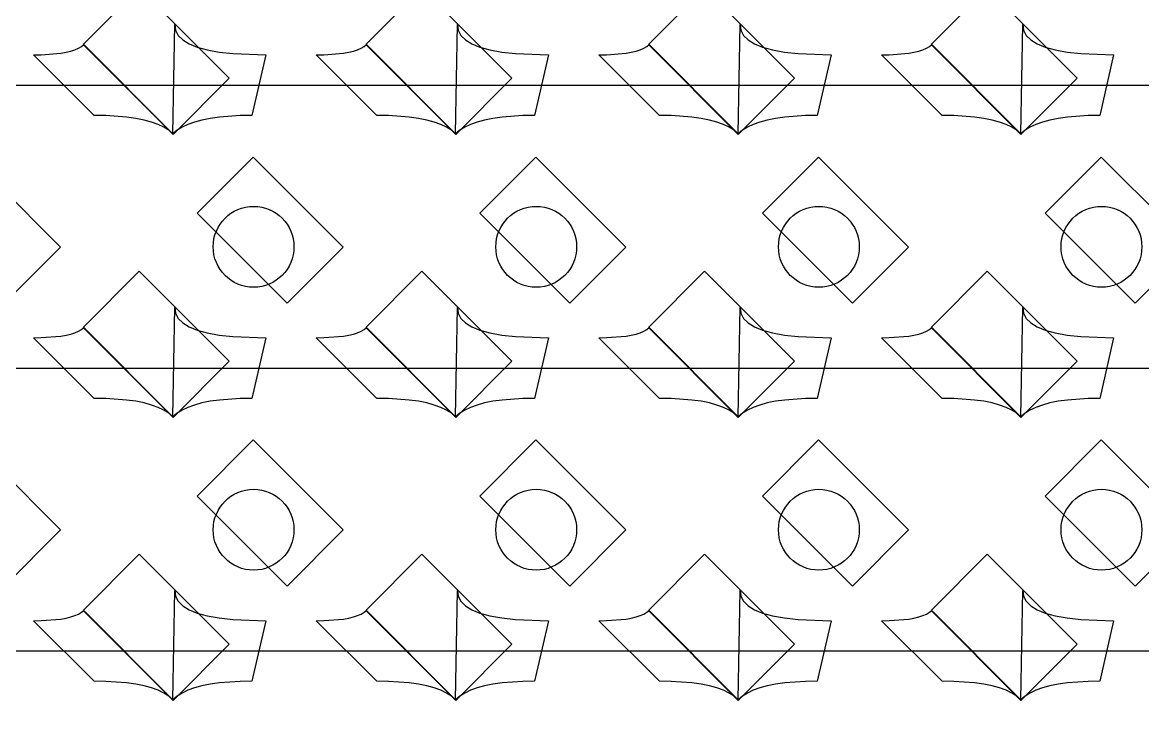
# Model space of a CAD drawing. Header units: inches. Extents: x 0.07 to 4.39, y 0.05 to 2.95.
# Drawn here: x 1.4728 to 1.7502, y 1.3248 to 1.4955 of the extents above; entities that cross this region are included whole.
import ezdxf

# ---------------------------------------------------------------- set-up
doc = ezdxf.new("R2010")
doc.units = ezdxf.units.IN
doc.header["$MEASUREMENT"] = 0
doc.layers.add('Top Layer', color=1, linetype='Continuous')

# ---------------------------------------------------------------- blocks, each defined once
blk = doc.blocks.new('0805_P_______________634')
at = {"layer": 'Top Layer'}
for p, q in [((-0.03937, 0.01575), (-0.01969, 0.01575)), ((-0.03937, -0.01575), (-0.03937, 0.01575)), ((-0.01969, 0.01575), (-0.01969, -0.01575)), ((0.01969, 0.01575), (0.03937, 0.01575)), ((0.01969, -0.01575), (0.01969, 0.01575)), ((0.03937, 0.01575), (0.03937, -0.01575)), ((-0.01969, -0.01575), (-0.03937, -0.01575)), ((0.03937, -0.01575), (0.01969, -0.01575))]:
    blk.add_line(p, q, dxfattribs=at)
blk = doc.blocks.new('0805_P_______________635')
at = {"layer": 'Top Layer'}
for p, q in [((-0.03937, 0.01575), (-0.01969, 0.01575)), ((-0.03937, -0.01575), (-0.03937, 0.01575)), ((-0.01969, 0.01575), (-0.01969, -0.01575)), ((0.01969, 0.01575), (0.03937, 0.01575)), ((0.01969, -0.01575), (0.01969, 0.01575)), ((0.03937, 0.01575), (0.03937, -0.01575)), ((-0.01969, -0.01575), (-0.03937, -0.01575)), ((0.03937, -0.01575), (0.01969, -0.01575))]:
    blk.add_line(p, q, dxfattribs=at)
blk = doc.blocks.new('0805_P_______________636')
at = {"layer": 'Top Layer'}
for p, q in [((-0.03937, 0.01575), (-0.01969, 0.01575)), ((-0.03937, -0.01575), (-0.03937, 0.01575)), ((-0.01969, 0.01575), (-0.01969, -0.01575)), ((0.01969, 0.01575), (0.03937, 0.01575)), ((0.01969, -0.01575), (0.01969, 0.01575)), ((0.03937, 0.01575), (0.03937, -0.01575)), ((-0.01969, -0.01575), (-0.03937, -0.01575)), ((0.03937, -0.01575), (0.01969, -0.01575))]:
    blk.add_line(p, q, dxfattribs=at)
blk = doc.blocks.new('0805_P_______________637')
at = {"layer": 'Top Layer'}
for p, q in [((-0.03937, 0.01575), (-0.01969, 0.01575)), ((-0.03937, -0.01575), (-0.03937, 0.01575)), ((-0.01969, 0.01575), (-0.01969, -0.01575)), ((0.01969, 0.01575), (0.03937, 0.01575)), ((0.01969, -0.01575), (0.01969, 0.01575)), ((0.03937, 0.01575), (0.03937, -0.01575)), ((-0.01969, -0.01575), (-0.03937, -0.01575)), ((0.03937, -0.01575), (0.01969, -0.01575))]:
    blk.add_line(p, q, dxfattribs=at)
blk = doc.blocks.new('0805_P_______________638')
at = {"layer": 'Top Layer'}
for p, q in [((-0.03937, 0.01575), (-0.01969, 0.01575)), ((-0.03937, -0.01575), (-0.03937, 0.01575)), ((-0.01969, 0.01575), (-0.01969, -0.01575)), ((0.01969, 0.01575), (0.03937, 0.01575)), ((0.01969, -0.01575), (0.01969, 0.01575)), ((0.03937, 0.01575), (0.03937, -0.01575)), ((-0.01969, -0.01575), (-0.03937, -0.01575)), ((0.03937, -0.01575), (0.01969, -0.01575))]:
    blk.add_line(p, q, dxfattribs=at)
blk = doc.blocks.new('0805_P_______________674')
at = {"layer": 'Top Layer'}
for p, q in [((-0.03937, 0.01575), (-0.01969, 0.01575)), ((-0.03937, -0.01575), (-0.03937, 0.01575)), ((-0.01969, 0.01575), (-0.01969, -0.01575)), ((0.01969, 0.01575), (0.03937, 0.01575)), ((0.01969, -0.01575), (0.01969, 0.01575)), ((0.03937, 0.01575), (0.03937, -0.01575)), ((-0.01969, -0.01575), (-0.03937, -0.01575)), ((0.03937, -0.01575), (0.01969, -0.01575))]:
    blk.add_line(p, q, dxfattribs=at)
blk = doc.blocks.new('0805_P_______________675')
at = {"layer": 'Top Layer'}
for p, q in [((-0.03937, 0.01575), (-0.01969, 0.01575)), ((-0.03937, -0.01575), (-0.03937, 0.01575)), ((-0.01969, 0.01575), (-0.01969, -0.01575)), ((0.01969, 0.01575), (0.03937, 0.01575)), ((0.01969, -0.01575), (0.01969, 0.01575)), ((0.03937, 0.01575), (0.03937, -0.01575)), ((-0.01969, -0.01575), (-0.03937, -0.01575)), ((0.03937, -0.01575), (0.01969, -0.01575))]:
    blk.add_line(p, q, dxfattribs=at)
blk = doc.blocks.new('0805_P_______________676')
at = {"layer": 'Top Layer'}
for p, q in [((-0.03937, 0.01575), (-0.01969, 0.01575)), ((-0.03937, -0.01575), (-0.03937, 0.01575)), ((-0.01969, 0.01575), (-0.01969, -0.01575)), ((0.01969, 0.01575), (0.03937, 0.01575)), ((0.01969, -0.01575), (0.01969, 0.01575)), ((0.03937, 0.01575), (0.03937, -0.01575)), ((-0.01969, -0.01575), (-0.03937, -0.01575)), ((0.03937, -0.01575), (0.01969, -0.01575))]:
    blk.add_line(p, q, dxfattribs=at)
blk = doc.blocks.new('0805_P_______________677')
at = {"layer": 'Top Layer'}
for p, q in [((-0.03937, 0.01575), (-0.01969, 0.01575)), ((-0.03937, -0.01575), (-0.03937, 0.01575)), ((-0.01969, 0.01575), (-0.01969, -0.01575)), ((0.01969, 0.01575), (0.03937, 0.01575)), ((0.01969, -0.01575), (0.01969, 0.01575)), ((0.03937, 0.01575), (0.03937, -0.01575)), ((-0.01969, -0.01575), (-0.03937, -0.01575)), ((0.03937, -0.01575), (0.01969, -0.01575))]:
    blk.add_line(p, q, dxfattribs=at)
blk = doc.blocks.new('0805_P_______________678')
at = {"layer": 'Top Layer'}
for p, q in [((-0.03937, 0.01575), (-0.01969, 0.01575)), ((-0.03937, -0.01575), (-0.03937, 0.01575)), ((-0.01969, 0.01575), (-0.01969, -0.01575)), ((0.01969, 0.01575), (0.03937, 0.01575)), ((0.01969, -0.01575), (0.01969, 0.01575)), ((0.03937, 0.01575), (0.03937, -0.01575)), ((-0.01969, -0.01575), (-0.03937, -0.01575)), ((0.03937, -0.01575), (0.01969, -0.01575))]:
    blk.add_line(p, q, dxfattribs=at)
blk = doc.blocks.new('0805_P_______________714')
at = {"layer": 'Top Layer'}
for p, q in [((-0.03937, 0.01575), (-0.01969, 0.01575)), ((-0.03937, -0.01575), (-0.03937, 0.01575)), ((-0.01969, 0.01575), (-0.01969, -0.01575)), ((0.01969, 0.01575), (0.03937, 0.01575)), ((0.01969, -0.01575), (0.01969, 0.01575)), ((0.03937, 0.01575), (0.03937, -0.01575)), ((-0.01969, -0.01575), (-0.03937, -0.01575)), ((0.03937, -0.01575), (0.01969, -0.01575))]:
    blk.add_line(p, q, dxfattribs=at)
blk = doc.blocks.new('0805_P_______________715')
at = {"layer": 'Top Layer'}
for p, q in [((-0.03937, 0.01575), (-0.01969, 0.01575)), ((-0.03937, -0.01575), (-0.03937, 0.01575)), ((-0.01969, 0.01575), (-0.01969, -0.01575)), ((0.01969, 0.01575), (0.03937, 0.01575)), ((0.01969, -0.01575), (0.01969, 0.01575)), ((0.03937, 0.01575), (0.03937, -0.01575)), ((-0.01969, -0.01575), (-0.03937, -0.01575)), ((0.03937, -0.01575), (0.01969, -0.01575))]:
    blk.add_line(p, q, dxfattribs=at)
blk = doc.blocks.new('0805_P_______________716')
at = {"layer": 'Top Layer'}
for p, q in [((-0.03937, 0.01575), (-0.01969, 0.01575)), ((-0.03937, -0.01575), (-0.03937, 0.01575)), ((-0.01969, 0.01575), (-0.01969, -0.01575)), ((0.01969, 0.01575), (0.03937, 0.01575)), ((0.01969, -0.01575), (0.01969, 0.01575)), ((0.03937, 0.01575), (0.03937, -0.01575)), ((-0.01969, -0.01575), (-0.03937, -0.01575)), ((0.03937, -0.01575), (0.01969, -0.01575))]:
    blk.add_line(p, q, dxfattribs=at)
blk = doc.blocks.new('0805_P_______________717')
at = {"layer": 'Top Layer'}
for p, q in [((-0.03937, 0.01575), (-0.01969, 0.01575)), ((-0.03937, -0.01575), (-0.03937, 0.01575)), ((-0.01969, 0.01575), (-0.01969, -0.01575)), ((0.01969, 0.01575), (0.03937, 0.01575)), ((0.01969, -0.01575), (0.01969, 0.01575)), ((0.03937, 0.01575), (0.03937, -0.01575)), ((-0.01969, -0.01575), (-0.03937, -0.01575)), ((0.03937, -0.01575), (0.01969, -0.01575))]:
    blk.add_line(p, q, dxfattribs=at)
blk = doc.blocks.new('0805_P_______________718')
at = {"layer": 'Top Layer'}
for p, q in [((-0.03937, 0.01575), (-0.01969, 0.01575)), ((-0.03937, -0.01575), (-0.03937, 0.01575)), ((-0.01969, 0.01575), (-0.01969, -0.01575)), ((0.01969, 0.01575), (0.03937, 0.01575)), ((0.01969, -0.01575), (0.01969, 0.01575)), ((0.03937, 0.01575), (0.03937, -0.01575)), ((-0.01969, -0.01575), (-0.03937, -0.01575)), ((0.03937, -0.01575), (0.01969, -0.01575))]:
    blk.add_line(p, q, dxfattribs=at)

msp = doc.modelspace()

# ---------------------------------------------------------------- linework, layer by layer
at = {"layer": 'Top Layer'}
for p, q in [((1.51005, 1.46795), (1.51051, 1.495)), ((1.51051, 1.495), (1.51071, 1.49358)), ((1.51071, 1.49358), (1.51137, 1.4923)), ((1.58005, 1.46795), (1.58051, 1.495)), ((1.58051, 1.495), (1.58071, 1.49358)), ((1.58071, 1.49358), (1.58137, 1.4923)), ((1.65005, 1.46795), (1.65051, 1.495)), ((1.65051, 1.495), (1.65071, 1.49358)), ((1.65071, 1.49358), (1.65137, 1.4923)), ((1.72005, 1.46795), (1.72051, 1.495)), ((1.72051, 1.495), (1.72071, 1.49358)), ((1.72071, 1.49358), (1.72137, 1.4923)), ((1.48737, 1.48957), (1.48795, 1.49005)), ((1.48795, 1.49005), (1.51005, 1.46795)), ((1.51137, 1.4923), (1.51248, 1.49117)), ((1.51248, 1.49117), (1.51405, 1.4902)), ((1.51405, 1.4902), (1.51607, 1.48937)), ((1.55737, 1.48957), (1.55795, 1.49005)), ((1.55795, 1.49005), (1.58005, 1.46795)), ((1.58137, 1.4923), (1.58248, 1.49117)), ((1.58248, 1.49117), (1.58405, 1.4902)), ((1.58405, 1.4902), (1.58607, 1.48937)), ((1.62737, 1.48957), (1.62795, 1.49005)), ((1.62795, 1.49005), (1.65005, 1.46795)), ((1.65137, 1.4923), (1.65248, 1.49117)), ((1.65248, 1.49117), (1.65405, 1.4902)), ((1.65405, 1.4902), (1.65607, 1.48937)), ((1.69737, 1.48957), (1.69795, 1.49005)), ((1.69795, 1.49005), (1.72005, 1.46795)), ((1.72137, 1.4923), (1.72248, 1.49117)), ((1.72248, 1.49117), (1.72405, 1.4902)), ((1.72405, 1.4902), (1.72607, 1.48937)), ((1.47551, 1.4875), (1.47741, 1.48753)), ((1.49051, 1.4725), (1.47551, 1.4875)), ((1.47741, 1.48753), (1.48225, 1.48791)), ((1.48225, 1.48791), (1.48356, 1.48814)), ((1.48356, 1.48814), (1.48474, 1.48842)), ((1.48474, 1.48842), (1.48576, 1.48875)), ((1.48576, 1.48875), (1.48664, 1.48914)), ((1.48664, 1.48914), (1.48737, 1.48957)), ((1.51607, 1.48937), (1.51855, 1.4887)), ((1.51855, 1.4887), (1.52148, 1.48818)), ((1.52148, 1.48818), (1.52487, 1.4878)), ((1.52487, 1.4878), (1.53301, 1.4875)), ((1.53301, 1.4875), (1.5296, 1.4725)), ((1.54551, 1.4875), (1.54741, 1.48753)), ((1.56051, 1.4725), (1.54551, 1.4875)), ((1.54741, 1.48753), (1.55225, 1.48791)), ((1.55225, 1.48791), (1.55356, 1.48814)), ((1.55356, 1.48814), (1.55474, 1.48842)), ((1.55474, 1.48842), (1.55576, 1.48875)), ((1.55576, 1.48875), (1.55664, 1.48914)), ((1.55664, 1.48914), (1.55737, 1.48957)), ((1.58607, 1.48937), (1.58855, 1.4887)), ((1.58855, 1.4887), (1.59148, 1.48818)), ((1.59148, 1.48818), (1.59487, 1.4878)), ((1.59487, 1.4878), (1.60301, 1.4875)), ((1.60301, 1.4875), (1.5996, 1.4725)), ((1.61551, 1.4875), (1.61741, 1.48753)), ((1.63051, 1.4725), (1.61551, 1.4875)), ((1.61741, 1.48753), (1.62225, 1.48791)), ((1.62225, 1.48791), (1.62356, 1.48814)), ((1.62356, 1.48814), (1.62474, 1.48842)), ((1.62474, 1.48842), (1.62576, 1.48875)), ((1.62576, 1.48875), (1.62664, 1.48914)), ((1.62664, 1.48914), (1.62737, 1.48957)), ((1.65607, 1.48937), (1.65855, 1.4887)), ((1.65855, 1.4887), (1.66148, 1.48818)), ((1.66148, 1.48818), (1.66487, 1.4878)), ((1.66487, 1.4878), (1.67301, 1.4875)), ((1.67301, 1.4875), (1.6696, 1.4725)), ((1.68551, 1.4875), (1.68741, 1.48753)), ((1.70051, 1.4725), (1.68551, 1.4875)), ((1.68741, 1.48753), (1.69225, 1.48791)), ((1.69225, 1.48791), (1.69356, 1.48814)), ((1.69356, 1.48814), (1.69474, 1.48842)), ((1.69474, 1.48842), (1.69576, 1.48875)), ((1.69576, 1.48875), (1.69664, 1.48914)), ((1.69664, 1.48914), (1.69737, 1.48957)), ((1.72607, 1.48937), (1.72855, 1.4887)), ((1.72855, 1.4887), (1.73148, 1.48818)), ((1.73148, 1.48818), (1.73487, 1.4878)), ((1.73487, 1.4878), (1.74301, 1.4875)), ((1.74301, 1.4875), (1.7396, 1.4725)), ((1.29588, 1.48), (1.57588, 1.48)), ((1.57588, 1.48), (1.78588, 1.48)), ((1.4934, 1.47245), (1.49051, 1.4725)), ((1.49857, 1.47209), (1.4934, 1.47245)), ((1.50084, 1.47177), (1.49857, 1.47209)), ((1.5029, 1.47136), (1.50084, 1.47177)), ((1.50475, 1.47086), (1.5029, 1.47136)), ((1.50639, 1.47027), (1.50475, 1.47086)), ((1.51536, 1.47086), (1.51372, 1.47027)), ((1.51721, 1.47136), (1.51536, 1.47086)), ((1.51927, 1.47177), (1.51721, 1.47136)), ((1.52154, 1.47209), (1.51927, 1.47177)), ((1.52671, 1.47245), (1.52154, 1.47209)), ((1.5296, 1.4725), (1.52671, 1.47245)), ((1.5634, 1.47245), (1.56051, 1.4725)), ((1.56857, 1.47209), (1.5634, 1.47245)), ((1.57084, 1.47177), (1.56857, 1.47209)), ((1.5729, 1.47136), (1.57084, 1.47177)), ((1.57475, 1.47086), (1.5729, 1.47136)), ((1.57639, 1.47027), (1.57475, 1.47086)), ((1.58536, 1.47086), (1.58372, 1.47027)), ((1.58721, 1.47136), (1.58536, 1.47086)), ((1.58927, 1.47177), (1.58721, 1.47136)), ((1.59154, 1.47209), (1.58927, 1.47177)), ((1.59671, 1.47245), (1.59154, 1.47209)), ((1.5996, 1.4725), (1.59671, 1.47245)), ((1.6334, 1.47245), (1.63051, 1.4725)), ((1.63857, 1.47209), (1.6334, 1.47245)), ((1.64084, 1.47177), (1.63857, 1.47209)), ((1.6429, 1.47136), (1.64084, 1.47177)), ((1.64475, 1.47086), (1.6429, 1.47136)), ((1.64639, 1.47027), (1.64475, 1.47086)), ((1.65536, 1.47086), (1.65372, 1.47027)), ((1.65721, 1.47136), (1.65536, 1.47086)), ((1.65927, 1.47177), (1.65721, 1.47136)), ((1.66154, 1.47209), (1.65927, 1.47177)), ((1.66671, 1.47245), (1.66154, 1.47209)), ((1.6696, 1.4725), (1.66671, 1.47245)), ((1.7034, 1.47245), (1.70051, 1.4725)), ((1.70857, 1.47209), (1.7034, 1.47245)), ((1.71084, 1.47177), (1.70857, 1.47209)), ((1.7129, 1.47136), (1.71084, 1.47177)), ((1.71475, 1.47086), (1.7129, 1.47136)), ((1.71639, 1.47027), (1.71475, 1.47086)), ((1.72536, 1.47086), (1.72372, 1.47027)), ((1.72721, 1.47136), (1.72536, 1.47086)), ((1.72927, 1.47177), (1.72721, 1.47136)), ((1.73154, 1.47209), (1.72927, 1.47177)), ((1.73671, 1.47245), (1.73154, 1.47209)), ((1.7396, 1.4725), (1.73671, 1.47245)), ((1.50782, 1.46959), (1.50639, 1.47027)), ((1.50904, 1.46882), (1.50782, 1.46959)), ((1.51005, 1.46795), (1.50904, 1.46882)), ((1.51107, 1.46882), (1.51005, 1.46795)), ((1.51229, 1.46959), (1.51107, 1.46882)), ((1.51372, 1.47027), (1.51229, 1.46959)), ((1.57782, 1.46959), (1.57639, 1.47027)), ((1.57904, 1.46882), (1.57782, 1.46959)), ((1.58005, 1.46795), (1.57904, 1.46882)), ((1.58107, 1.46882), (1.58005, 1.46795)), ((1.58229, 1.46959), (1.58107, 1.46882)), ((1.58372, 1.47027), (1.58229, 1.46959)), ((1.64782, 1.46959), (1.64639, 1.47027)), ((1.64904, 1.46882), (1.64782, 1.46959)), ((1.65005, 1.46795), (1.64904, 1.46882)), ((1.65107, 1.46882), (1.65005, 1.46795)), ((1.65229, 1.46959), (1.65107, 1.46882)), ((1.65372, 1.47027), (1.65229, 1.46959)), ((1.71782, 1.46959), (1.71639, 1.47027)), ((1.71904, 1.46882), (1.71782, 1.46959)), ((1.72005, 1.46795), (1.71904, 1.46882)), ((1.72107, 1.46882), (1.72005, 1.46795)), ((1.72229, 1.46959), (1.72107, 1.46882)), ((1.72372, 1.47027), (1.72229, 1.46959)), ((1.51005, 1.39795), (1.51051, 1.425)), ((1.51051, 1.425), (1.51071, 1.42358)), ((1.51071, 1.42358), (1.51137, 1.4223)), ((1.58005, 1.39795), (1.58051, 1.425)), ((1.58051, 1.425), (1.58071, 1.42358)), ((1.58071, 1.42358), (1.58137, 1.4223)), ((1.65005, 1.39795), (1.65051, 1.425)), ((1.65051, 1.425), (1.65071, 1.42358)), ((1.65071, 1.42358), (1.65137, 1.4223)), ((1.72005, 1.39795), (1.72051, 1.425)), ((1.72051, 1.425), (1.72071, 1.42358)), ((1.72071, 1.42358), (1.72137, 1.4223)), ((1.51137, 1.4223), (1.51248, 1.42118)), ((1.51248, 1.42118), (1.51405, 1.4202)), ((1.58137, 1.4223), (1.58248, 1.42118)), ((1.58248, 1.42118), (1.58405, 1.4202)), ((1.65137, 1.4223), (1.65248, 1.42118)), ((1.65248, 1.42118), (1.65405, 1.4202)), ((1.72137, 1.4223), (1.72248, 1.42118)), ((1.72248, 1.42118), (1.72405, 1.4202)), ((1.47741, 1.41753), (1.48225, 1.41791)), ((1.48225, 1.41791), (1.48356, 1.41814)), ((1.48356, 1.41814), (1.48474, 1.41842)), ((1.48474, 1.41842), (1.48576, 1.41875)), ((1.48576, 1.41875), (1.48664, 1.41914)), ((1.48664, 1.41914), (1.48737, 1.41957)), ((1.48737, 1.41957), (1.48795, 1.42006)), ((1.48795, 1.42006), (1.51005, 1.39795)), ((1.51405, 1.4202), (1.51607, 1.41938)), ((1.51607, 1.41938), (1.51855, 1.4187)), ((1.51855, 1.4187), (1.52148, 1.41817)), ((1.52148, 1.41817), (1.52487, 1.4178)), ((1.52487, 1.4178), (1.53301, 1.4175)), ((1.54741, 1.41753), (1.55225, 1.41791)), ((1.55225, 1.41791), (1.55356, 1.41814)), ((1.55356, 1.41814), (1.55474, 1.41842)), ((1.55474, 1.41842), (1.55576, 1.41875)), ((1.55576, 1.41875), (1.55664, 1.41914)), ((1.55664, 1.41914), (1.55737, 1.41957)), ((1.55737, 1.41957), (1.55795, 1.42006)), ((1.55795, 1.42006), (1.58005, 1.39795)), ((1.58405, 1.4202), (1.58607, 1.41938)), ((1.58607, 1.41938), (1.58855, 1.4187)), ((1.58855, 1.4187), (1.59148, 1.41817)), ((1.59148, 1.41817), (1.59487, 1.4178)), ((1.59487, 1.4178), (1.60301, 1.4175)), ((1.61741, 1.41753), (1.62225, 1.41791)), ((1.62225, 1.41791), (1.62356, 1.41814)), ((1.62356, 1.41814), (1.62474, 1.41842)), ((1.62474, 1.41842), (1.62576, 1.41875)), ((1.62576, 1.41875), (1.62664, 1.41914)), ((1.62664, 1.41914), (1.62737, 1.41957)), ((1.62737, 1.41957), (1.62795, 1.42006)), ((1.62795, 1.42006), (1.65005, 1.39795)), ((1.65405, 1.4202), (1.65607, 1.41938)), ((1.65607, 1.41938), (1.65855, 1.4187)), ((1.65855, 1.4187), (1.66148, 1.41817)), ((1.66148, 1.41817), (1.66487, 1.4178)), ((1.66487, 1.4178), (1.67301, 1.4175)), ((1.68741, 1.41753), (1.69225, 1.41791)), ((1.69225, 1.41791), (1.69356, 1.41814)), ((1.69356, 1.41814), (1.69474, 1.41842)), ((1.69474, 1.41842), (1.69576, 1.41875)), ((1.69576, 1.41875), (1.69664, 1.41914)), ((1.69664, 1.41914), (1.69737, 1.41957)), ((1.69737, 1.41957), (1.69795, 1.42006)), ((1.69795, 1.42006), (1.72005, 1.39795)), ((1.72405, 1.4202), (1.72607, 1.41938)), ((1.72607, 1.41938), (1.72855, 1.4187)), ((1.72855, 1.4187), (1.73148, 1.41817)), ((1.73148, 1.41817), (1.73487, 1.4178)), ((1.73487, 1.4178), (1.74301, 1.4175)), ((1.47551, 1.4175), (1.47741, 1.41753)), ((1.49051, 1.4025), (1.47551, 1.4175)), ((1.53301, 1.4175), (1.5296, 1.4025)), ((1.54551, 1.4175), (1.54741, 1.41753)), ((1.56051, 1.4025), (1.54551, 1.4175)), ((1.60301, 1.4175), (1.5996, 1.4025)), ((1.61551, 1.4175), (1.61741, 1.41753)), ((1.63051, 1.4025), (1.61551, 1.4175)), ((1.67301, 1.4175), (1.6696, 1.4025)), ((1.68551, 1.4175), (1.68741, 1.41753)), ((1.70051, 1.4025), (1.68551, 1.4175)), ((1.74301, 1.4175), (1.7396, 1.4025)), ((1.29588, 1.41), (1.50588, 1.41)), ((1.50588, 1.41), (1.64588, 1.41)), ((1.64588, 1.41), (1.85588, 1.41)), ((1.4934, 1.40245), (1.49051, 1.4025)), ((1.49857, 1.40209), (1.4934, 1.40245)), ((1.50084, 1.40177), (1.49857, 1.40209)), ((1.5029, 1.40136), (1.50084, 1.40177)), ((1.50475, 1.40086), (1.5029, 1.40136)), ((1.51721, 1.40136), (1.51536, 1.40086)), ((1.51927, 1.40177), (1.51721, 1.40136)), ((1.52154, 1.40209), (1.51927, 1.40177)), ((1.52671, 1.40245), (1.52154, 1.40209)), ((1.5296, 1.4025), (1.52671, 1.40245)), ((1.5634, 1.40245), (1.56051, 1.4025)), ((1.56857, 1.40209), (1.5634, 1.40245)), ((1.57084, 1.40177), (1.56857, 1.40209)), ((1.5729, 1.40136), (1.57084, 1.40177)), ((1.57475, 1.40086), (1.5729, 1.40136)), ((1.58721, 1.40136), (1.58536, 1.40086)), ((1.58927, 1.40177), (1.58721, 1.40136)), ((1.59154, 1.40209), (1.58927, 1.40177)), ((1.59671, 1.40245), (1.59154, 1.40209)), ((1.5996, 1.4025), (1.59671, 1.40245)), ((1.6334, 1.40245), (1.63051, 1.4025)), ((1.63857, 1.40209), (1.6334, 1.40245)), ((1.64084, 1.40177), (1.63857, 1.40209)), ((1.6429, 1.40136), (1.64084, 1.40177)), ((1.64475, 1.40086), (1.6429, 1.40136)), ((1.65721, 1.40136), (1.65536, 1.40086)), ((1.65927, 1.40177), (1.65721, 1.40136)), ((1.66154, 1.40209), (1.65927, 1.40177)), ((1.66671, 1.40245), (1.66154, 1.40209)), ((1.6696, 1.4025), (1.66671, 1.40245)), ((1.7034, 1.40245), (1.70051, 1.4025)), ((1.70857, 1.40209), (1.7034, 1.40245)), ((1.71084, 1.40177), (1.70857, 1.40209)), ((1.7129, 1.40136), (1.71084, 1.40177)), ((1.71475, 1.40086), (1.7129, 1.40136)), ((1.72721, 1.40136), (1.72536, 1.40086)), ((1.72927, 1.40177), (1.72721, 1.40136)), ((1.73154, 1.40209), (1.72927, 1.40177)), ((1.73671, 1.40245), (1.73154, 1.40209)), ((1.7396, 1.4025), (1.73671, 1.40245)), ((1.50639, 1.40027), (1.50475, 1.40086)), ((1.50782, 1.39959), (1.50639, 1.40027)), ((1.50904, 1.39882), (1.50782, 1.39959)), ((1.51005, 1.39795), (1.50904, 1.39882)), ((1.51107, 1.39882), (1.51005, 1.39795)), ((1.51229, 1.39959), (1.51107, 1.39882)), ((1.51372, 1.40027), (1.51229, 1.39959)), ((1.51536, 1.40086), (1.51372, 1.40027)), ((1.57639, 1.40027), (1.57475, 1.40086)), ((1.57782, 1.39959), (1.57639, 1.40027)), ((1.57904, 1.39882), (1.57782, 1.39959)), ((1.58005, 1.39795), (1.57904, 1.39882)), ((1.58107, 1.39882), (1.58005, 1.39795)), ((1.58229, 1.39959), (1.58107, 1.39882)), ((1.58372, 1.40027), (1.58229, 1.39959)), ((1.58536, 1.40086), (1.58372, 1.40027)), ((1.64639, 1.40027), (1.64475, 1.40086)), ((1.64782, 1.39959), (1.64639, 1.40027)), ((1.64904, 1.39882), (1.64782, 1.39959)), ((1.65005, 1.39795), (1.64904, 1.39882)), ((1.65107, 1.39882), (1.65005, 1.39795)), ((1.65229, 1.39959), (1.65107, 1.39882)), ((1.65372, 1.40027), (1.65229, 1.39959)), ((1.65536, 1.40086), (1.65372, 1.40027)), ((1.71639, 1.40027), (1.71475, 1.40086)), ((1.71782, 1.39959), (1.71639, 1.40027)), ((1.71904, 1.39882), (1.71782, 1.39959)), ((1.72005, 1.39795), (1.71904, 1.39882)), ((1.72107, 1.39882), (1.72005, 1.39795)), ((1.72229, 1.39959), (1.72107, 1.39882)), ((1.72372, 1.40027), (1.72229, 1.39959)), ((1.72536, 1.40086), (1.72372, 1.40027)), ((1.51005, 1.32795), (1.51051, 1.355)), ((1.51051, 1.355), (1.51071, 1.35357)), ((1.58005, 1.32795), (1.58051, 1.355)), ((1.58051, 1.355), (1.58071, 1.35357)), ((1.65005, 1.32795), (1.65051, 1.355)), ((1.65051, 1.355), (1.65071, 1.35357)), ((1.72005, 1.32795), (1.72051, 1.355)), ((1.72051, 1.355), (1.72071, 1.35357)), ((1.51071, 1.35357), (1.51137, 1.3523)), ((1.51137, 1.3523), (1.51248, 1.35118)), ((1.51248, 1.35118), (1.51405, 1.3502)), ((1.58071, 1.35357), (1.58137, 1.3523)), ((1.58137, 1.3523), (1.58248, 1.35118)), ((1.58248, 1.35118), (1.58405, 1.3502)), ((1.65071, 1.35357), (1.65137, 1.3523)), ((1.65137, 1.3523), (1.65248, 1.35118)), ((1.65248, 1.35118), (1.65405, 1.3502)), ((1.72071, 1.35357), (1.72137, 1.3523)), ((1.72137, 1.3523), (1.72248, 1.35118)), ((1.72248, 1.35118), (1.72405, 1.3502)), ((1.48356, 1.34814), (1.48474, 1.34842)), ((1.48474, 1.34842), (1.48576, 1.34875)), ((1.48576, 1.34875), (1.48664, 1.34914)), ((1.48664, 1.34914), (1.48737, 1.34957)), ((1.48737, 1.34957), (1.48795, 1.35006)), ((1.48795, 1.35006), (1.51005, 1.32795)), ((1.51405, 1.3502), (1.51607, 1.34937)), ((1.51607, 1.34937), (1.51855, 1.3487)), ((1.51855, 1.3487), (1.52148, 1.34817)), ((1.55356, 1.34814), (1.55474, 1.34842)), ((1.55474, 1.34842), (1.55576, 1.34875)), ((1.55576, 1.34875), (1.55664, 1.34914)), ((1.55664, 1.34914), (1.55737, 1.34957)), ((1.55737, 1.34957), (1.55795, 1.35006)), ((1.55795, 1.35006), (1.58005, 1.32795)), ((1.58405, 1.3502), (1.58607, 1.34937)), ((1.58607, 1.34937), (1.58855, 1.3487)), ((1.58855, 1.3487), (1.59148, 1.34817)), ((1.62356, 1.34814), (1.62474, 1.34842)), ((1.62474, 1.34842), (1.62576, 1.34875)), ((1.62576, 1.34875), (1.62664, 1.34914)), ((1.62664, 1.34914), (1.62737, 1.34957)), ((1.62737, 1.34957), (1.62795, 1.35006)), ((1.62795, 1.35006), (1.65005, 1.32795)), ((1.65405, 1.3502), (1.65607, 1.34937)), ((1.65607, 1.34937), (1.65855, 1.3487)), ((1.65855, 1.3487), (1.66148, 1.34817)), ((1.69356, 1.34814), (1.69474, 1.34842)), ((1.69474, 1.34842), (1.69576, 1.34875)), ((1.69576, 1.34875), (1.69664, 1.34914)), ((1.69664, 1.34914), (1.69737, 1.34957)), ((1.69737, 1.34957), (1.69795, 1.35006)), ((1.69795, 1.35006), (1.72005, 1.32795)), ((1.72405, 1.3502), (1.72607, 1.34937)), ((1.72607, 1.34937), (1.72855, 1.3487)), ((1.72855, 1.3487), (1.73148, 1.34817)), ((1.47551, 1.3475), (1.47741, 1.34753)), ((1.49051, 1.3325), (1.47551, 1.3475)), ((1.47741, 1.34753), (1.48225, 1.34791)), ((1.48225, 1.34791), (1.48356, 1.34814)), ((1.52148, 1.34817), (1.52487, 1.3478)), ((1.52487, 1.3478), (1.53301, 1.3475)), ((1.53301, 1.3475), (1.5296, 1.3325)), ((1.54551, 1.3475), (1.54741, 1.34753)), ((1.56051, 1.3325), (1.54551, 1.3475)), ((1.54741, 1.34753), (1.55225, 1.34791)), ((1.55225, 1.34791), (1.55356, 1.34814)), ((1.59148, 1.34817), (1.59487, 1.3478)), ((1.59487, 1.3478), (1.60301, 1.3475)), ((1.60301, 1.3475), (1.5996, 1.3325)), ((1.61551, 1.3475), (1.61741, 1.34753)), ((1.63051, 1.3325), (1.61551, 1.3475)), ((1.61741, 1.34753), (1.62225, 1.34791)), ((1.62225, 1.34791), (1.62356, 1.34814)), ((1.66148, 1.34817), (1.66487, 1.3478)), ((1.66487, 1.3478), (1.67301, 1.3475)), ((1.67301, 1.3475), (1.6696, 1.3325)), ((1.68551, 1.3475), (1.68741, 1.34753)), ((1.70051, 1.3325), (1.68551, 1.3475)), ((1.68741, 1.34753), (1.69225, 1.34791)), ((1.69225, 1.34791), (1.69356, 1.34814)), ((1.73148, 1.34817), (1.73487, 1.3478)), ((1.73487, 1.3478), (1.74301, 1.3475)), ((1.74301, 1.3475), (1.7396, 1.3325)), ((1.29588, 1.34), (1.64588, 1.34)), ((1.64588, 1.34), (1.85588, 1.34)), ((1.4934, 1.33245), (1.49051, 1.3325)), ((1.49857, 1.33209), (1.4934, 1.33245)), ((1.50084, 1.33177), (1.49857, 1.33209)), ((1.5029, 1.33136), (1.50084, 1.33177)), ((1.51927, 1.33177), (1.51721, 1.33136)), ((1.52154, 1.33209), (1.51927, 1.33177)), ((1.52671, 1.33245), (1.52154, 1.33209)), ((1.5296, 1.3325), (1.52671, 1.33245)), ((1.5634, 1.33245), (1.56051, 1.3325)), ((1.56857, 1.33209), (1.5634, 1.33245)), ((1.57084, 1.33177), (1.56857, 1.33209)), ((1.5729, 1.33136), (1.57084, 1.33177)), ((1.58927, 1.33177), (1.58721, 1.33136)), ((1.59154, 1.33209), (1.58927, 1.33177)), ((1.59671, 1.33245), (1.59154, 1.33209)), ((1.5996, 1.3325), (1.59671, 1.33245)), ((1.6334, 1.33245), (1.63051, 1.3325)), ((1.63857, 1.33209), (1.6334, 1.33245)), ((1.64084, 1.33177), (1.63857, 1.33209)), ((1.6429, 1.33136), (1.64084, 1.33177)), ((1.65927, 1.33177), (1.65721, 1.33136)), ((1.66154, 1.33209), (1.65927, 1.33177)), ((1.66671, 1.33245), (1.66154, 1.33209)), ((1.6696, 1.3325), (1.66671, 1.33245)), ((1.7034, 1.33245), (1.70051, 1.3325)), ((1.70857, 1.33209), (1.7034, 1.33245)), ((1.71084, 1.33177), (1.70857, 1.33209)), ((1.7129, 1.33136), (1.71084, 1.33177)), ((1.72927, 1.33177), (1.72721, 1.33136)), ((1.73154, 1.33209), (1.72927, 1.33177)), ((1.73671, 1.33245), (1.73154, 1.33209)), ((1.7396, 1.3325), (1.73671, 1.33245)), ((1.50475, 1.33086), (1.5029, 1.33136)), ((1.50639, 1.33027), (1.50475, 1.33086)), ((1.50782, 1.32959), (1.50639, 1.33027)), ((1.50904, 1.32882), (1.50782, 1.32959)), ((1.51229, 1.32959), (1.51107, 1.32882)), ((1.51372, 1.33027), (1.51229, 1.32959)), ((1.51536, 1.33086), (1.51372, 1.33027)), ((1.51721, 1.33136), (1.51536, 1.33086)), ((1.57475, 1.33086), (1.5729, 1.33136)), ((1.57639, 1.33027), (1.57475, 1.33086)), ((1.57782, 1.32959), (1.57639, 1.33027)), ((1.57904, 1.32882), (1.57782, 1.32959)), ((1.58229, 1.32959), (1.58107, 1.32882)), ((1.58372, 1.33027), (1.58229, 1.32959)), ((1.58536, 1.33086), (1.58372, 1.33027)), ((1.58721, 1.33136), (1.58536, 1.33086)), ((1.64475, 1.33086), (1.6429, 1.33136)), ((1.64639, 1.33027), (1.64475, 1.33086)), ((1.64782, 1.32959), (1.64639, 1.33027)), ((1.64904, 1.32882), (1.64782, 1.32959)), ((1.65229, 1.32959), (1.65107, 1.32882)), ((1.65372, 1.33027), (1.65229, 1.32959)), ((1.65536, 1.33086), (1.65372, 1.33027)), ((1.65721, 1.33136), (1.65536, 1.33086)), ((1.71475, 1.33086), (1.7129, 1.33136)), ((1.71639, 1.33027), (1.71475, 1.33086)), ((1.71782, 1.32959), (1.71639, 1.33027)), ((1.71904, 1.32882), (1.71782, 1.32959)), ((1.72229, 1.32959), (1.72107, 1.32882)), ((1.72372, 1.33027), (1.72229, 1.32959)), ((1.72536, 1.33086), (1.72372, 1.33027)), ((1.72721, 1.33136), (1.72536, 1.33086)), ((1.51005, 1.32795), (1.50904, 1.32882)), ((1.51107, 1.32882), (1.51005, 1.32795)), ((1.58005, 1.32795), (1.57904, 1.32882)), ((1.58107, 1.32882), (1.58005, 1.32795)), ((1.65005, 1.32795), (1.64904, 1.32882)), ((1.65107, 1.32882), (1.65005, 1.32795)), ((1.72005, 1.32795), (1.71904, 1.32882)), ((1.72107, 1.32882), (1.72005, 1.32795))]:
    msp.add_line(p, q, dxfattribs=at)
for centre in [(1.53, 1.44), (1.6, 1.44), (1.67, 1.44), (1.74, 1.44), (1.53, 1.37), (1.6, 1.37), (1.67, 1.37), (1.74, 1.37)]:
    msp.add_circle(centre, 0.01, dxfattribs=at)

# ---------------------------------------------------------------- block references
at = {"rotation": 45}
for name, p in [('0805_P_______________638', (1.485, 1.465)), ('0805_P_______________637', (1.555, 1.465)), ('0805_P_______________636', (1.625, 1.465)), ('0805_P_______________635', (1.695, 1.465)), ('0805_P_______________634', (1.765, 1.465)), ('0805_P_______________678', (1.485, 1.395)), ('0805_P_______________677', (1.555, 1.395)), ('0805_P_______________676', (1.625, 1.395)), ('0805_P_______________675', (1.695, 1.395)), ('0805_P_______________674', (1.765, 1.395)), ('0805_P_______________718', (1.485, 1.325)), ('0805_P_______________717', (1.555, 1.325)), ('0805_P_______________716', (1.625, 1.325)), ('0805_P_______________715', (1.695, 1.325)), ('0805_P_______________714', (1.765, 1.325))]:
    msp.add_blockref(name, p, dxfattribs=at)

doc.saveas('drawing.dxf')
